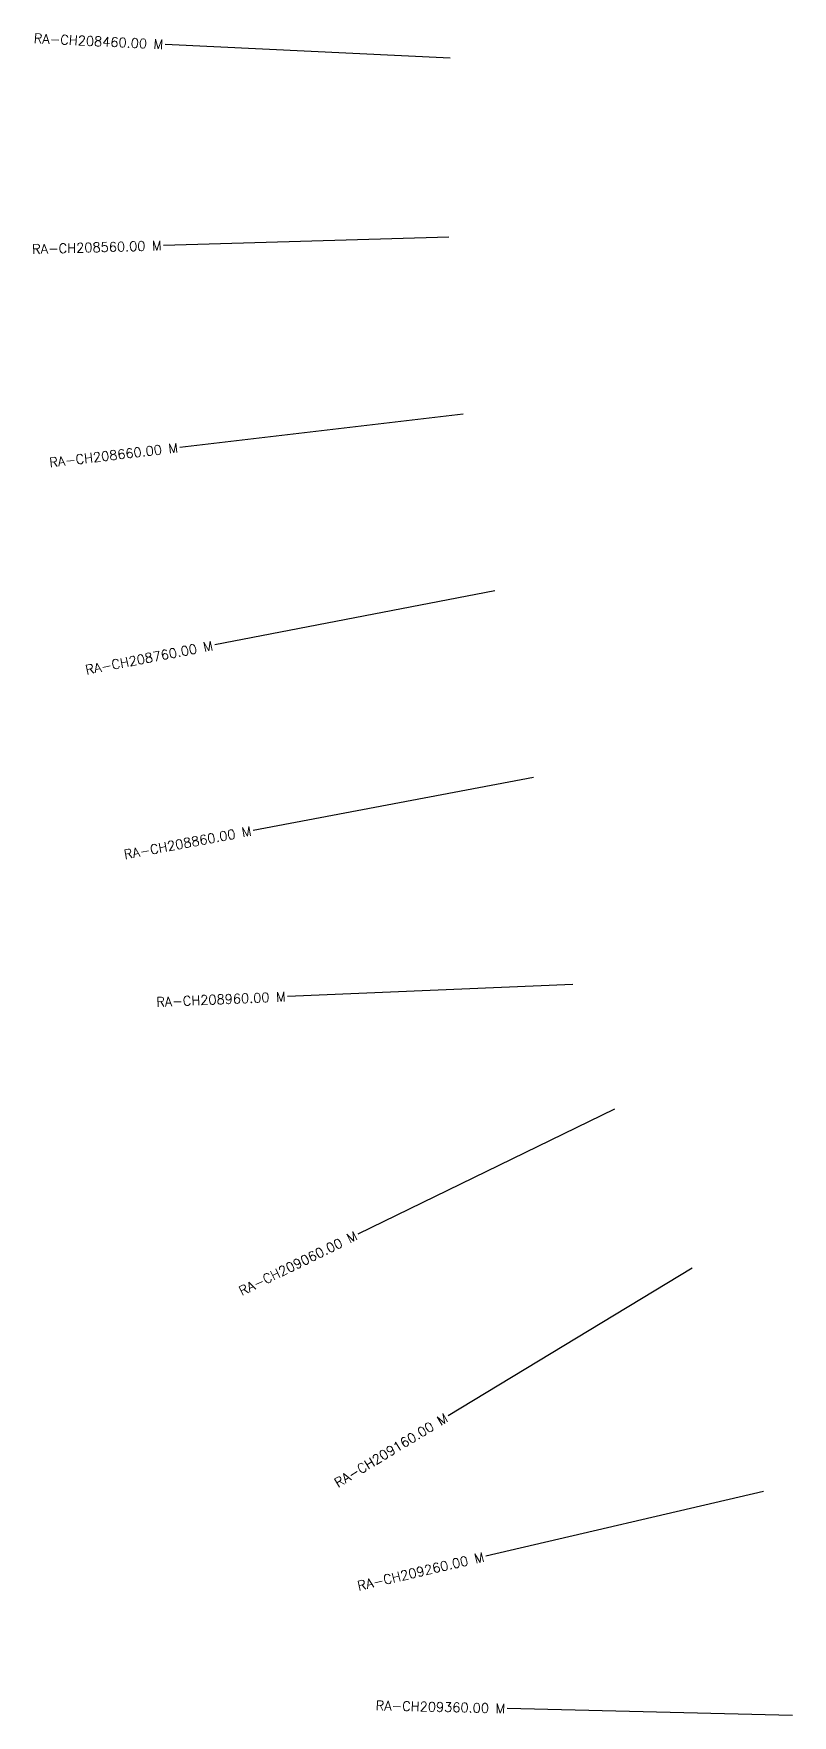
# Model space of a CAD drawing. Header units: metres. Extents: x 274520 to 282321, y 2070366 to 2078414.
# Drawn here: x 274741 to 275140, y 2075353 to 2076237 of the extents above; entities that cross this region are included whole.
import ezdxf
from ezdxf.enums import TextEntityAlignment as Align

# ---------------------------------------------------------------- set-up
doc = ezdxf.new("R2010")
doc.units = ezdxf.units.M
doc.header["$MEASUREMENT"] = 0
doc.layers.add('CS', color=134, linetype='Continuous')
doc.layers.add('CSMark', color=6, linetype='Continuous')
doc.styles.get("Standard").update_dxf_attribs({"font": 'simplex.shx'})

msp = doc.modelspace()

# ---------------------------------------------------------------- linework, layer by layer
at = {"layer": 'CS'}
for p, q in [((274959.75, 2076224.41), (274809.92, 2076231.5)), ((274959, 2076130.13), (274809.06, 2076125.86)), ((274966.61, 2076037.16), (274817.64, 2076019.66)), ((274983.18, 2075944.25), (274835.92, 2075915.71)), ((275003.61, 2075845.94), (274856.2, 2075818.22)), ((275024.16, 2075737.15), (274874.29, 2075730.84)), ((275046.12, 2075671.6), (274911.27, 2075605.9)), ((275087.04, 2075587.94), (274958.69, 2075510.32)), ((275124.52, 2075470.49), (274978.43, 2075436.46)), ((275139.66, 2075352.8), (274989.71, 2075356.37))]:
    msp.add_line(p, q, dxfattribs=at)

# ---------------------------------------------------------------- texts
at = {"layer": 'CSMark'}
for s, rotation, p in [('RA-CH208460.00 M', 357.28863, (274808.92, 2076231.55)), ('RA-CH208560.00 M', 1.62899, (274808.06, 2076125.83)), ('RA-CH208660.00 M', 6.69612, (274816.64, 2076019.55)), ('RA-CH208760.00 M', 10.97016, (274834.94, 2075915.52)), ('RA-CH208860.00 M', 10.64936, (274855.21, 2075818.03)), ('RA-CH208960.00 M', 2.41093, (274873.29, 2075730.8)), ('RA-CH209060.00 M', 25.97351, (274910.37, 2075605.47)), ('RA-CH209160.00 M', 31.16123, (274957.83, 2075509.8)), ('RA-CH209260.00 M', 13.11038, (274977.46, 2075436.24)), ('RA-CH209360.00 M', 358.63519, (274988.71, 2075356.39))]:
    msp.add_text(s, height=5, rotation=rotation, dxfattribs=at).set_placement(p, align=Align.MIDDLE_RIGHT)

doc.saveas('drawing.dxf')
